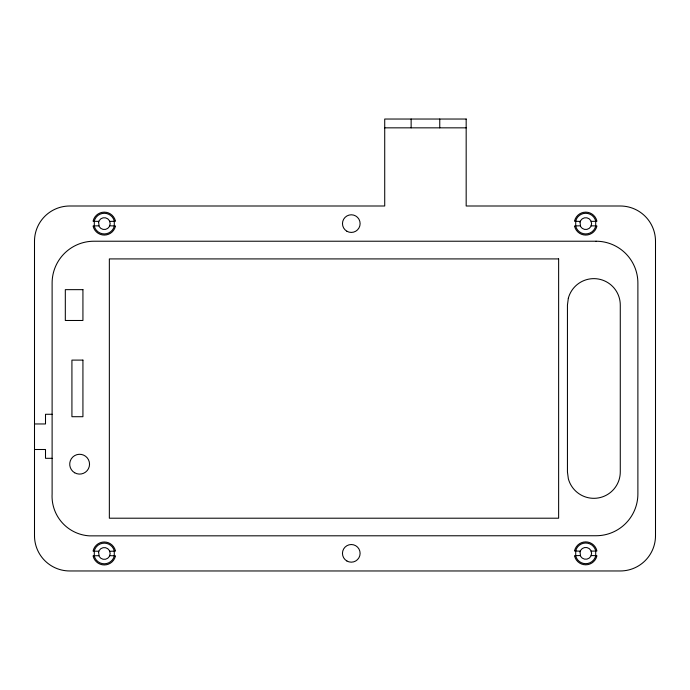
<?xml version="1.0" encoding="UTF-8"?>
<svg xmlns="http://www.w3.org/2000/svg" width="690" height="690" viewBox="0 0 690 690"><rect width="100%" height="100%" fill="white"/><g stroke="black" fill="none" stroke-linecap="round" stroke-linejoin="round"><path stroke-width="1.03" d="M384.718 127.84L466.173 127.84M98.86 221.404L93.141 221.266L93.219 220.645A11.454 11.454 0 0 1 115.351 220.645L115.437 221.266L109.71 221.404M580.29 221.404L574.563 221.266L574.649 220.645A11.454 11.454 0 0 1 596.781 220.645L596.859 221.266L591.14 221.404M98.86 225.811L93.141 225.958L93.219 226.579A11.454 11.454 0 0 0 115.351 226.579L115.437 225.958L109.71 225.811M580.29 225.811L574.563 225.958L574.649 226.579A11.454 11.454 0 0 0 596.781 226.579L596.859 225.958L591.14 225.811M52.112 414.276L45.505 414.276L45.505 423.962L34.5 423.962M34.5 449.5L45.505 449.5L45.505 458.307L52.112 458.307M580.29 551.146L574.563 551.008L574.649 550.387A11.454 11.454 0 0 1 596.781 550.387L596.859 551.008L591.14 551.146M98.851 551.267L93.133 551.129L93.21 550.508A11.454 11.454 0 0 1 115.351 550.508L115.428 551.129L109.71 551.267M580.29 555.553L574.563 555.692L574.649 556.312A11.454 11.454 0 0 0 596.781 556.312L596.859 555.692L591.14 555.553M98.851 555.674L93.133 555.812L93.21 556.433A11.454 11.454 0 0 0 115.351 556.433L115.428 555.812L109.71 555.674M439.754 119.034L439.754 127.84M411.137 119.034L411.137 127.84M94.297 220.929L94.297 226.286A10.35 10.35 0 0 0 114.281 226.286L114.281 220.929A10.35 10.35 0 0 0 94.297 220.929M98.584 222.077L99.17 226.562A5.908 5.908 0 0 0 109.4 226.562L110.193 223.612L109.4 220.653A5.908 5.908 0 0 0 99.17 220.653L98.584 222.077M94.288 550.793L94.288 556.149A10.35 10.35 0 0 0 114.273 556.149L114.273 550.793A10.35 10.35 0 0 0 94.288 550.793M98.575 551.94L99.162 556.425A5.908 5.908 0 0 0 109.391 556.425L110.184 553.475L109.391 550.516A5.908 5.908 0 0 0 99.162 550.516L98.575 551.94M575.719 220.929L575.719 226.286A10.35 10.35 0 0 0 595.703 226.286L595.703 220.929A10.35 10.35 0 0 0 575.719 220.929M568.336 298.227L567.439 305.066L567.439 471.891L568.336 478.731A26.418 26.418 0 0 0 620.275 471.891L620.275 305.066A26.418 26.418 0 0 0 568.336 298.227M580.005 222.077L580.601 226.562A5.908 5.908 0 0 0 590.83 226.562L591.615 223.612L590.83 220.653A5.908 5.908 0 0 0 580.601 220.653L580.005 222.077M575.719 550.672L575.719 556.028A10.35 10.35 0 0 0 595.703 556.028L595.703 550.672A10.35 10.35 0 0 0 575.719 550.672M580.005 551.819L580.601 556.304A5.908 5.908 0 0 0 590.83 556.304L591.615 553.354L590.83 550.396A5.908 5.908 0 0 0 580.601 550.396L580.005 551.819M466.173 119.034L384.718 119.034L384.718 206L69.725 206A35.225 35.225 0 0 0 34.5 241.224L34.5 535.742A35.225 35.225 0 0 0 69.725 570.966L620.275 570.966A35.225 35.225 0 0 0 655.5 535.742L655.5 241.224A35.225 35.225 0 0 0 620.275 206L466.173 206L466.173 119.034M596.057 241.224L93.944 241.224A41.831 41.831 0 0 0 52.112 283.047L52.112 493.911A39.744 39.744 0 0 0 89.528 535.863L596.057 535.742A41.831 41.831 0 0 0 637.888 493.911L637.888 283.047A41.831 41.831 0 0 0 596.057 241.224M558.633 258.914L109.348 258.914L109.348 518.207L558.633 518.207L558.633 258.914M82.929 289.653L65.317 289.653L65.317 320.479L82.929 320.479L82.929 289.653M82.929 360.102L71.924 360.102L71.924 416.708L82.929 416.708L82.929 360.102M74.675 472.771A9.91 9.91 0 0 0 89.536 464.189A9.91 9.91 0 0 0 74.675 455.607A9.91 9.91 0 0 0 74.675 472.771M346.88 560.987A8.815 8.815 0 0 0 360.111 553.354A8.815 8.815 0 0 0 346.88 545.712A8.815 8.815 0 0 0 346.88 560.987M346.898 231.245A8.815 8.815 0 0 0 360.12 223.612A8.815 8.815 0 0 0 346.898 215.97A8.815 8.815 0 0 0 346.898 231.245"/></g></svg>
